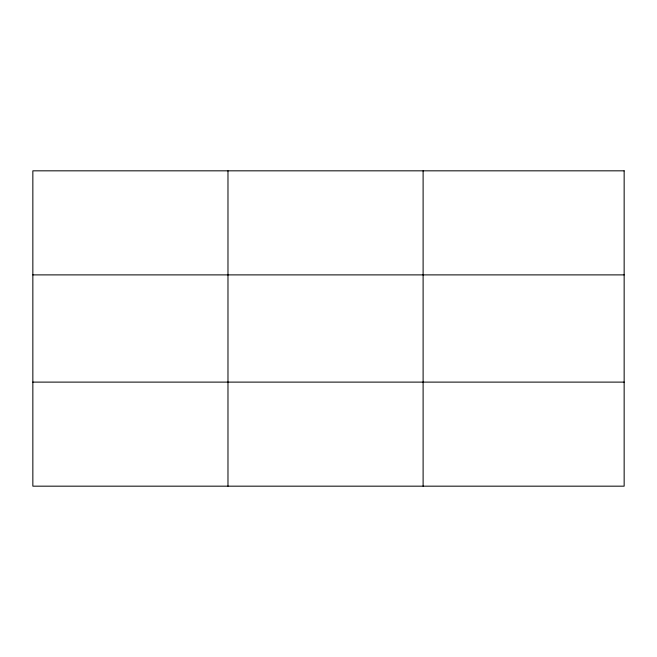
<?xml version="1.0" encoding="UTF-8"?>
<svg xmlns="http://www.w3.org/2000/svg" width="657" height="657" viewBox="0 0 657 657"><rect width="100%" height="100%" fill="white"/><g stroke="black" fill="none" stroke-linecap="round" stroke-linejoin="round"><path stroke-width="0.99" d="M227.979 170.828L227.979 486.172M423.108 170.828L423.108 486.172M32.85 274.889L624.15 274.889M32.85 382.111L624.15 382.111M624.15 170.828L624.15 486.172L32.85 486.172L32.85 170.828L624.15 170.828"/></g></svg>
